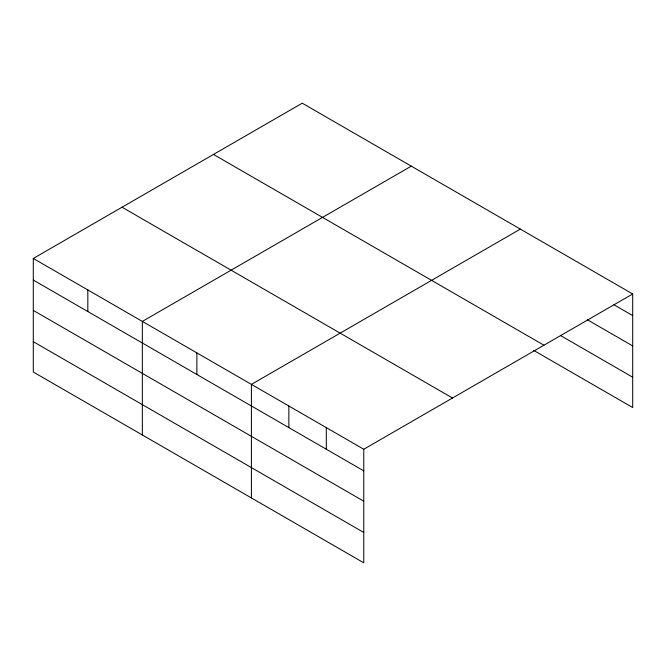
<?xml version="1.0" encoding="UTF-8"?>
<svg xmlns="http://www.w3.org/2000/svg" width="666" height="666" viewBox="0 0 666 666"><rect width="100%" height="100%" fill="white"/><g stroke="black" fill="none" stroke-linecap="round" stroke-linejoin="round"><path stroke-width="1" d="M533.716 350.399L632.7 407.542L632.7 293.972L302.239 103.188L33.3 258.458L33.3 372.028L363.761 562.812L363.761 449.25L33.3 258.458M411.288 166.15L142.349 321.42L142.349 434.981M520.346 229.104L251.407 384.382L251.407 497.943M363.761 449.25L632.7 293.972M613.977 304.77L632.7 315.584M587.221 319.672L632.7 345.929M560.472 335.498L632.7 377.197M213.486 154.429L543.947 345.213M122.053 207.218L452.514 398.01M33.3 280.061L363.761 470.854M33.3 310.414L363.761 501.198M33.3 341.675L363.761 532.467M326.307 427.622L326.307 449.234M288.853 406.002L288.853 427.605M196.878 352.897L196.878 374.5M87.829 289.935L87.829 311.546"/></g></svg>
